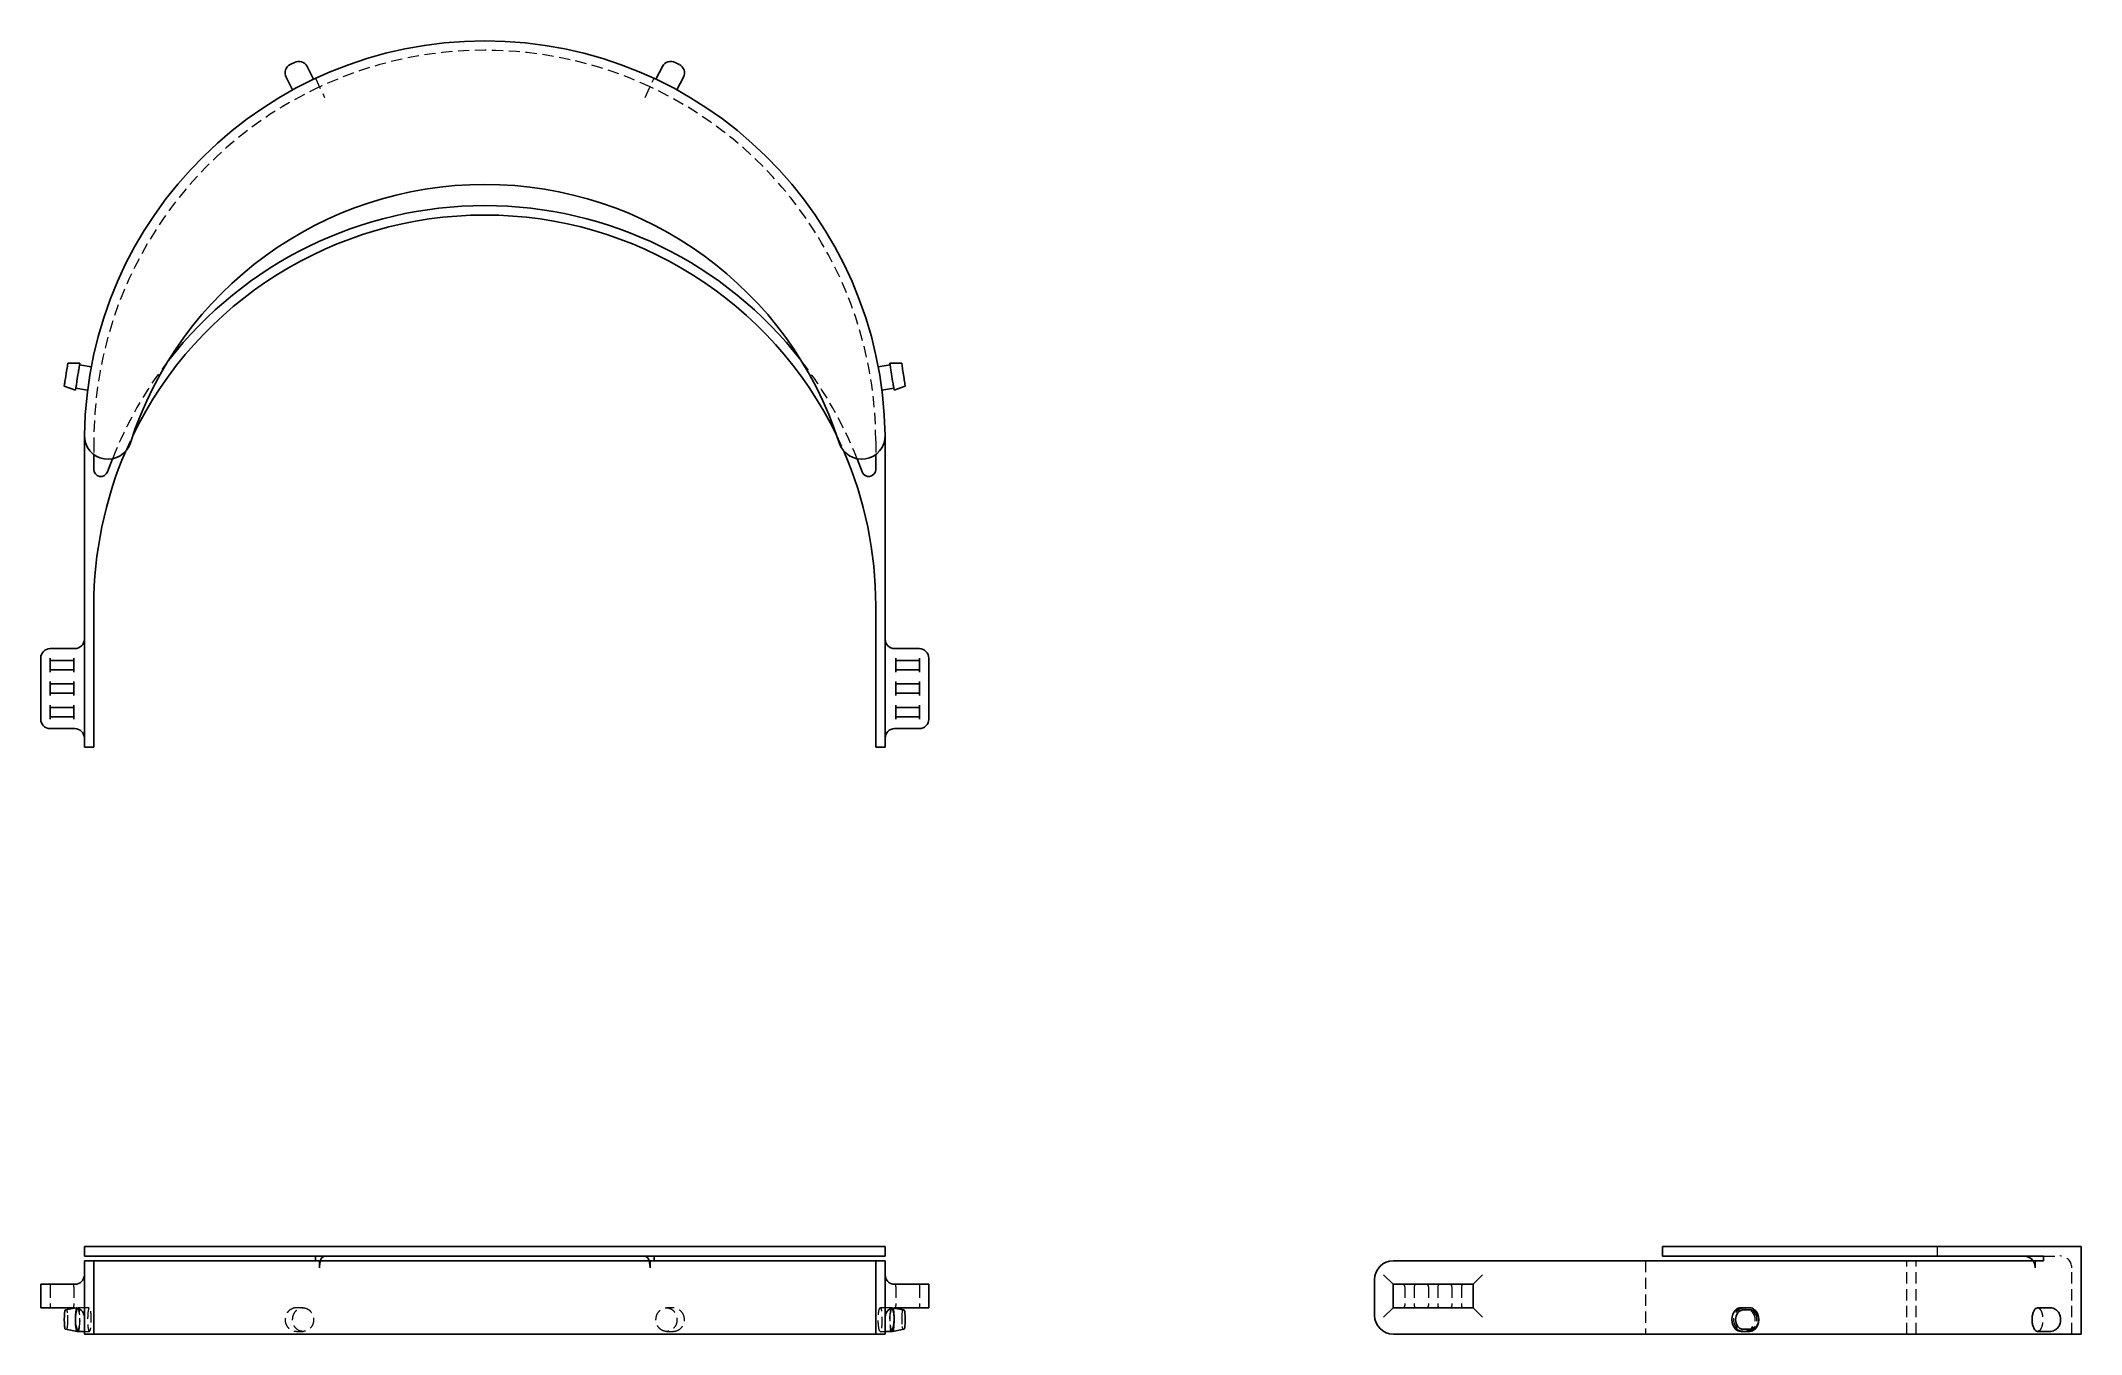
# Model space of a CAD drawing. Header units: millimetres. Extents: x 33 to 263, y 52 to 198.
import ezdxf

# ---------------------------------------------------------------- set-up
doc = ezdxf.new("R2010")
doc.units = ezdxf.units.MM
doc.linetypes.add('HIDDEN', pattern=[1.905, 1.27, -0.635])

msp = doc.modelspace()

# ---------------------------------------------------------------- linework, layer by layer
at = {"color": 7, "linetype": 'Continuous', "lineweight": 25}
for p, q in [((61.56, 195.36), (61.09, 195.12)), ((104.91, 195.12), (104.44, 195.36)), ((60.62, 193.69), (61.36, 192.25)), ((63.72, 193.46), (62.99, 194.89)), ((103.01, 194.89), (102.28, 193.46)), ((104.64, 192.25), (105.38, 193.69)), ((36.05, 161.45), (36.01, 161.2)), ((37.39, 161.48), (36.05, 161.45)), ((37.39, 161.48), (37.32, 161.01)), ((38.69, 161.06), (37.36, 161.27)), ((128.64, 161.27), (127.31, 161.06)), ((129.95, 161.45), (128.61, 161.48)), ((128.68, 161.01), (128.61, 161.48)), ((129.99, 161.2), (129.95, 161.45)), ((35.64, 158.88), (35.68, 159.13)), ((35.64, 158.88), (36.91, 158.44)), ((35.91, 160.58), (35.78, 159.75)), ((36.98, 158.9), (36.91, 158.44)), ((36.94, 158.65), (38.27, 158.44)), ((37.07, 159.44), (37.15, 159.96)), ((37.15, 159.96), (37.23, 160.48)), ((127.73, 158.44), (129.06, 158.65)), ((128.77, 160.48), (128.85, 159.96)), ((128.85, 159.96), (128.93, 159.44)), ((129.09, 158.44), (129.02, 158.9)), ((129.09, 158.44), (130.36, 158.88)), ((130.22, 159.75), (130.09, 160.58)), ((130.32, 159.13), (130.36, 158.88)), ((37.91, 153.34), (37.91, 152.69)), ((37.91, 152.69), (37.91, 120.33)), ((128.09, 152.69), (128.09, 153.34)), ((128.09, 152.69), (128.09, 120.33)), ((38.97, 151.18), (38.97, 149.5)), ((41.06, 150.69), (40.51, 149.24)), ((125.49, 149.24), (124.94, 150.69)), ((127.03, 151.18), (127.03, 149.5)), ((38.97, 134.13), (38.97, 120.33)), ((127.03, 134.13), (127.03, 120.33)), ((36.85, 129.31), (34.06, 129.31)), ((129.15, 129.31), (131.94, 129.31)), ((33, 128.25), (33, 121.35)), ((34.06, 128.25), (34.06, 126.66)), ((36.71, 127.98), (34.06, 127.98)), ((34.06, 126.92), (36.71, 126.92)), ((36.71, 126.66), (36.71, 128.25)), ((129.29, 126.66), (129.29, 128.25)), ((129.29, 127.98), (131.94, 127.98)), ((131.94, 126.92), (129.29, 126.92)), ((131.94, 128.25), (131.94, 126.66)), ((133, 128.25), (133, 121.35)), ((34.06, 125.6), (34.06, 124.01)), ((36.71, 125.33), (34.06, 125.33)), ((34.06, 124.27), (36.71, 124.27)), ((36.71, 124.01), (36.71, 125.6)), ((129.29, 124.01), (129.29, 125.6)), ((129.29, 125.33), (131.94, 125.33)), ((131.94, 124.27), (129.29, 124.27)), ((131.94, 125.6), (131.94, 124.01)), ((34.06, 122.94), (34.06, 121.35)), ((36.71, 122.68), (34.06, 122.68)), ((36.71, 121.35), (36.71, 122.94)), ((129.29, 121.35), (129.29, 122.94)), ((129.29, 122.68), (131.94, 122.68)), ((131.94, 122.94), (131.94, 121.35)), ((34.06, 121.62), (36.71, 121.62)), ((36.85, 120.29), (34.06, 120.29)), ((37.91, 120.33), (37.91, 118.21)), ((38.97, 118.21), (38.97, 120.33)), ((127.03, 120.33), (127.03, 118.21)), ((128.09, 118.21), (128.09, 120.33)), ((129.15, 120.29), (131.94, 120.29)), ((131.94, 121.62), (129.29, 121.62)), ((37.91, 118.21), (38.97, 118.21)), ((127.03, 118.21), (128.09, 118.21)), ((37.91, 61.93), (37.91, 60.87)), ((43.09, 61.93), (37.91, 61.93)), ((37.91, 60.87), (43.09, 60.87)), ((38.97, 60.34), (37.91, 60.34)), ((37.91, 60.34), (37.91, 58.22)), ((38.97, 58.22), (38.97, 60.34)), ((38.97, 60.34), (127.03, 60.34)), ((43.09, 61.93), (122.91, 61.93)), ((122.91, 60.87), (43.09, 60.87)), ((63.94, 60.34), (63.94, 60.87)), ((102.06, 60.34), (102.06, 60.87)), ((128.09, 61.93), (122.91, 61.93)), ((122.91, 60.87), (128.09, 60.87)), ((127.03, 60.34), (127.03, 58.22)), ((128.09, 60.34), (127.03, 60.34)), ((128.09, 60.87), (128.09, 61.93)), ((128.09, 58.22), (128.09, 60.34)), ((217.69, 60.34), (185.33, 60.34)), ((215.65, 61.93), (215.65, 60.87)), ((218.34, 61.93), (215.65, 61.93)), ((215.65, 60.87), (218.34, 60.87)), ((217.69, 60.34), (258.56, 60.34)), ((218.34, 61.93), (262.79, 61.93)), ((218.34, 60.87), (258.56, 60.87)), ((258.56, 60.34), (258.56, 60.87)), ((262.79, 52.07), (262.79, 61.93)), ((33, 55.04), (33, 57.69)), ((33, 57.69), (34.06, 57.69)), ((36.85, 57.69), (34.06, 57.69)), ((37.91, 58.22), (37.91, 54.19)), ((38.97, 58.22), (38.97, 54.19)), ((127.03, 54.19), (127.03, 58.22)), ((128.09, 58.22), (128.09, 54.19)), ((129.15, 57.69), (131.94, 57.69)), ((133, 57.69), (131.94, 57.69)), ((133, 55.04), (133, 57.69)), ((183.21, 58.22), (183.21, 54.19)), ((185.29, 57.69), (184.23, 58.75)), ((185.29, 57.69), (185.29, 55.04)), ((186.35, 57.69), (185.29, 57.69)), ((193.25, 57.69), (186.35, 57.69)), ((194.31, 57.69), (193.25, 57.69)), ((195.37, 58.75), (194.31, 57.69)), ((194.31, 55.04), (194.31, 57.69)), ((34.06, 55.04), (33, 55.04)), ((36.85, 55.04), (34.06, 55.04)), ((36.99, 55.02), (35.77, 54.8)), ((37.91, 54.19), (37.91, 52.07)), ((38.97, 52.07), (38.97, 54.19)), ((127.03, 54.19), (127.03, 52.07)), ((128.09, 52.07), (128.09, 54.19)), ((129.15, 55.04), (131.94, 55.04)), ((130.23, 54.8), (130.01, 54.84)), ((131.94, 55.04), (133, 55.04)), ((184.23, 53.98), (185.29, 55.04)), ((185.29, 55.04), (186.35, 55.04)), ((186.35, 55.04), (193.25, 55.04)), ((193.25, 55.04), (194.31, 55.04)), ((195.37, 53.98), (194.31, 55.04)), ((224.96, 55.04), (224.44, 55.04)), ((224.75, 54.8), (225.58, 54.8)), ((225.48, 55.04), (224.96, 55.04)), ((259.29, 55.04), (257.87, 55.04)), ((35.77, 52.62), (37.08, 52.38)), ((37.15, 52.38), (37.07, 52.38)), ((37.15, 52.38), (37.91, 52.38)), ((37.91, 52.07), (38.97, 52.07)), ((127.03, 52.07), (38.97, 52.07)), ((127.03, 52.07), (128.09, 52.07)), ((128.09, 52.38), (128.85, 52.38)), ((128.85, 52.38), (128.93, 52.38)), ((128.92, 52.38), (129.65, 52.51)), ((129.65, 52.51), (130.23, 52.62)), ((217.69, 52.07), (185.33, 52.07)), ((262.79, 52.07), (217.69, 52.07)), ((224.96, 52.38), (224.44, 52.38)), ((225.58, 52.62), (224.75, 52.62)), ((225.48, 52.38), (224.96, 52.38)), ((257.87, 52.38), (259.29, 52.38))]:
    msp.add_line(p, q, dxfattribs=at)
at = {"color": 7, "linetype": 'HIDDEN', "lineweight": 18}
for p, q in [((63.94, 193.56), (64.95, 191.4)), ((101.05, 191.4), (102.06, 193.56)), ((37.07, 159.41), (37.07, 159.44)), ((37.23, 160.48), (37.24, 160.5)), ((128.93, 159.44), (128.93, 159.41)), ((38.97, 152.69), (38.97, 151.18)), ((127.03, 152.69), (127.03, 151.18)), ((64.39, 59.55), (64.39, 60.34)), ((101.61, 60.34), (101.61, 59.55)), ((213.71, 60.34), (213.71, 52.07)), ((243.16, 52.07), (243.16, 60.34)), ((244.22, 52.07), (244.22, 60.34)), ((246.61, 60.87), (246.61, 61.93)), ((257.6, 60.34), (257.6, 59.55)), ((258.56, 60.87), (260.4, 60.87)), ((34.06, 57.69), (34.06, 57.42)), ((36.71, 57.42), (36.71, 57.69)), ((129.29, 57.42), (129.29, 57.69)), ((131.94, 57.69), (131.94, 57.42)), ((261.73, 52.07), (261.73, 59.55)), ((34.06, 57.42), (34.06, 55.3)), ((34.06, 55.3), (34.06, 55.04)), ((36.71, 57.42), (36.71, 55.3)), ((36.71, 55.04), (36.71, 55.3)), ((129.29, 57.42), (129.29, 55.3)), ((129.29, 55.04), (129.29, 55.3)), ((131.94, 57.42), (131.94, 55.3)), ((131.94, 55.3), (131.94, 55.04)), ((186.62, 57.42), (186.62, 55.3)), ((187.68, 57.42), (187.68, 55.3)), ((189.27, 57.42), (189.27, 55.3)), ((190.33, 57.42), (190.33, 55.3)), ((191.92, 57.42), (191.92, 55.3)), ((192.98, 57.42), (192.98, 55.3)), ((35.91, 54.8), (35.78, 54.8)), ((37.08, 55.04), (36.99, 55.02)), ((37.07, 55.04), (37.15, 55.04)), ((37.15, 55.04), (37.11, 55)), ((38.46, 55.04), (37.15, 55.04)), ((62.53, 55.04), (61.81, 55.04)), ((104.19, 55.04), (103.47, 55.04)), ((128.85, 55.04), (127.54, 55.04)), ((128.89, 55), (128.85, 55.04)), ((128.85, 55.04), (128.93, 55.04)), ((130.22, 54.8), (130.09, 54.8)), ((257.97, 55), (257.87, 55.04)), ((35.78, 52.62), (35.91, 52.62)), ((37.91, 52.38), (38.46, 52.38)), ((61.81, 52.38), (62.53, 52.38)), ((103.47, 52.38), (104.19, 52.38)), ((127.54, 52.38), (128.09, 52.38)), ((130.09, 52.62), (130.22, 52.62))]:
    msp.add_line(p, q, dxfattribs=at)
at = {"color": 7, "linetype": 'HIDDEN', "lineweight": 18, "flags": 128}
for points in [[(42.56, 151.56), (43.2, 152.95), (43.35, 153.28)], [(122.65, 153.28), (122.8, 152.95), (123.44, 151.56)]]:
    msp.add_lwpolyline(points, dxfattribs=at)
at = {"color": 7, "linetype": 'Continuous', "lineweight": 25}
for centre, radius, start, end in [((83, 152.69), 45.09, 0.8149, 179.1851), ((62.04, 194.41), 1.06, 27, 117), ((103.96, 194.41), 1.06, 63, 153), ((61.57, 194.17), 1.06, 117, 207), ((104.43, 194.17), 1.06, 333, 63), ((83, 139.7), 41.91, 17.7709, 162.2291), ((83, 134.13), 44.03, 25.7869, 154.2131), ((83, 134.13), 45.09, 37.8086, 142.1914), ((40.56, 153.3), 2.65, 179.1851, 342.2291), ((125.44, 153.3), 2.65, 197.7709, 0.8149), ((83, 134.13), 44.03, 156.6812, 180), ((39.76, 149.5), 0.796, 180, 340.4238), ((83, 134.13), 44.03, 0, 23.3188), ((126.24, 149.5), 0.796, 199.5762, 0), ((34.06, 128.25), 1.06, 90, 180), ((36.85, 130.37), 1.06, 270, 0), ((129.15, 130.37), 1.06, 180, 270), ((131.94, 128.25), 1.06, 0, 90), ((34.06, 121.35), 1.06, 180, 270), ((36.85, 119.23), 1.06, 0, 90), ((129.15, 119.23), 1.06, 90, 180), ((131.94, 121.35), 1.06, 270, 0), ((65.13, 60.27), 0.63, 106.3315, 173.2571), ((100.87, 60.27), 0.63, 6.7429, 73.6685), ((185.33, 58.22), 2.12, 90, 180), ((256.38, 59.7), 1.17, 33.1098, 89.1201), ((36.85, 58.75), 1.06, 270, 0), ((129.15, 58.75), 1.06, 180, 270), ((43.06, 53.71), 7.42, 174.0197, 185.9803), ((36.85, 53.98), 1.06, 0, 90), ((40.67, 53.76), 3.78, 160.6943, 201.3021), ((45.03, 53.71), 8.13, 172.1792, 187.8208), ((129.15, 53.98), 1.06, 90, 180), ((125.23, 53.76), 3.87, 339.2103, 18.7934), ((120.97, 53.71), 8.13, 352.1792, 7.8208), ((122.94, 53.71), 7.42, 354.0197, 5.9803), ((185.33, 54.19), 2.12, 180, 270), ((224.99, 53.71), 1.55, 134.5528, 225.4472), ((225.19, 53.71), 1.32, 144.0919, 215.9081), ((224.93, 53.71), 1.55, 314.5528, 45.4472), ((225.14, 53.71), 1.32, 324.0919, 35.9081)]:
    msp.add_arc(centre, radius, start, end, dxfattribs=at)
at = {"color": 7, "linetype": 'HIDDEN', "lineweight": 18}
for centre, radius, start, end in [((83, 152.69), 44.03, 65, 115), ((83, 152.69), 44.03, 115, 180), ((83, 152.69), 44.03, 0, 65), ((83, 134.13), 45.09, 142.1914, 158.4468), ((83, 134.13), 45.09, 21.5532, 37.8086), ((67.02, 59.58), 2.63, 163.202, 180.7607), ((98.98, 59.58), 2.63, 359.2393, 16.798), ((256.19, 59.55), 1.41, 359.6916, 33.9278), ((260.4, 59.55), 1.33, 0, 90), ((186.35, 57.42), 0.265, 0, 90), ((187.94, 57.42), 0.265, 90, 180), ((189.01, 57.42), 0.265, 0, 90), ((190.6, 57.42), 0.265, 90, 180), ((191.66, 57.42), 0.265, 0, 90), ((193.25, 57.42), 0.265, 90, 180), ((186.35, 55.3), 0.265, 270, 0), ((187.94, 55.3), 0.265, 180, 270), ((189.01, 55.3), 0.265, 270, 0), ((190.6, 55.3), 0.265, 180, 270), ((191.66, 55.3), 0.265, 270, 0), ((193.25, 55.3), 0.265, 180, 270), ((28.63, 53.71), 7.42, 354.0197, 5.9803), ((34, 53.71), 3.42, 337.1762, 22.8238), ((29.27, 53.71), 8.13, 352.1792, 7.8208), ((132, 53.71), 3.42, 157.1762, 202.8238), ((136.73, 53.71), 8.13, 172.1792, 187.8208), ((137.37, 53.71), 7.42, 174.0197, 185.9803), ((224.76, 53.7), 1.31, 269.5479, 160.5827), ((224.97, 53.71), 1.33, 90.5409, 269.4591), ((224.94, 53.71), 1.33, 270.5409, 89.4591)]:
    msp.add_arc(centre, radius, start, end, dxfattribs=at)
at = {"color": 7, "linetype": 'Continuous', "lineweight": 25}
for points, knots in [([(36.01, 161.2), (36, 161.13), (35.98, 161.03), (35.95, 160.82), (35.93, 160.7), (35.91, 160.58)], [0, 0, 0, 0, 0.5, 0.5, 1, 1, 1, 1]), ([(130.09, 160.58), (130.07, 160.7), (130.05, 160.82), (130.02, 161.04), (130, 161.13), (129.99, 161.2)], [0, 0, 0, 0, 0.5, 0.5, 1, 1, 1, 1]), ([(35.78, 159.75), (35.76, 159.63), (35.74, 159.51), (35.7, 159.29), (35.69, 159.2), (35.68, 159.13)], [0, 0, 0, 0, 0.5, 0.5, 1, 1, 1, 1]), ([(130.32, 159.13), (130.31, 159.2), (130.3, 159.29), (130.26, 159.51), (130.24, 159.63), (130.22, 159.75)], [0, 0, 0, 0, 0.5, 0.5, 1, 1, 1, 1]), ([(35.78, 54.8), (35.76, 54.8), (35.74, 54.77), (35.7, 54.66), (35.69, 54.58), (35.68, 54.48)], [0, 0, 0, 0, 0.5, 0.5, 1, 1, 1, 1]), ([(35.68, 52.94), (35.69, 52.84), (35.7, 52.76), (35.74, 52.65), (35.76, 52.62), (35.78, 52.62)], [0, 0, 0, 0, 0.5, 0.5, 1, 1, 1, 1]), ([(130.01, 54.84), (129.84, 54.87), (129.54, 54.93), (129.25, 54.98), (129.12, 55)], [0, 0, 0, 0, 0.5728832, 1, 1, 1, 1]), ([(130.32, 54.48), (130.31, 54.58), (130.3, 54.66), (130.26, 54.77), (130.24, 54.8), (130.22, 54.8)], [0, 0, 0, 0, 0.5, 0.5, 1, 1, 1, 1]), ([(130.22, 52.62), (130.24, 52.62), (130.26, 52.65), (130.3, 52.76), (130.31, 52.84), (130.32, 52.94)], [0, 0, 0, 0, 0.5, 0.5, 1, 1, 1, 1]), ([(224.13, 54.48), (224.2, 54.58), (224.29, 54.66), (224.51, 54.77), (224.63, 54.8), (224.75, 54.8)], [0, 0, 0, 0, 0.5, 0.5, 1, 1, 1, 1]), ([(224.75, 52.62), (224.63, 52.62), (224.51, 52.65), (224.29, 52.76), (224.2, 52.84), (224.13, 52.94)], [0, 0, 0, 0, 0.5, 0.5, 1, 1, 1, 1]), ([(225.58, 54.8), (225.7, 54.8), (225.82, 54.77), (226.04, 54.66), (226.13, 54.58), (226.2, 54.48)], [0, 0, 0, 0, 0.5, 0.5, 1, 1, 1, 1]), ([(226.2, 52.94), (226.13, 52.84), (226.03, 52.76), (225.82, 52.65), (225.7, 52.62), (225.58, 52.62)], [0, 0, 0, 0, 0.5, 0.5, 1, 1, 1, 1]), ([(257.87, 52.38), (257.8, 52.4), (257.67, 52.43), (257.52, 52.61), (257.4, 52.84), (257.31, 53.13), (257.25, 53.56), (257.26, 54.01), (257.34, 54.43), (257.49, 54.77), (257.67, 54.99), (257.81, 55.02), (257.87, 55.04)], [0, 0, 0, 0, 0.107339, 0.214676, 0.250109, 0.357477, 0.464847, 0.572187, 0.679508, 0.78686, 0.894245, 1, 1, 1, 1]), ([(259.29, 52.39), (259.31, 52.39), (259.44, 52.38), (259.66, 52.44), (259.92, 52.56), (260.12, 52.74), (260.28, 52.95), (260.39, 53.19), (260.47, 53.47), (260.48, 53.81), (260.43, 54.14), (260.31, 54.44), (260.13, 54.67), (259.91, 54.87), (259.64, 54.99), (259.42, 55.05), (259.3, 55.03), (259.29, 55.03)], [0, 0, 0, 0, 0.0157, 0.095302, 0.167062, 0.234038, 0.298939, 0.36507, 0.437193, 0.51964, 0.613586, 0.690948, 0.762805, 0.836247, 0.911878, 0.988901, 1, 1, 1, 1])]:
    msp.add_open_spline(points, degree=3, knots=knots, dxfattribs=at)
for points in [[(37.23, 160.48), (37.27, 160.68), (37.3, 160.87), (37.32, 161.01)], [(128.77, 160.48), (128.73, 160.68), (128.7, 160.87), (128.68, 161.01)], [(37.07, 159.44), (37.04, 159.24), (37.01, 159.04), (36.98, 158.9)], [(128.93, 159.44), (128.96, 159.24), (128.99, 159.04), (129.02, 158.9)], [(37.07, 55.04), (37.04, 55.04), (37.01, 54.96), (36.98, 54.82)], [(128.93, 55.04), (128.96, 55.04), (128.99, 54.96), (129.02, 54.82)], [(224.44, 55.04), (224.24, 55.04), (224.04, 54.96), (223.9, 54.82)], [(225.48, 55.04), (225.68, 55.04), (225.87, 54.96), (226.01, 54.82)], [(37.07, 52.38), (37.04, 52.38), (37.01, 52.46), (36.98, 52.61)], [(128.93, 52.38), (128.96, 52.38), (128.99, 52.46), (129.02, 52.61)], [(224.44, 52.38), (224.24, 52.38), (224.04, 52.46), (223.9, 52.61)], [(225.48, 52.38), (225.68, 52.38), (225.87, 52.46), (226.01, 52.61)]]:
    msp.add_open_spline(points, degree=3, dxfattribs=at)
at = {"color": 7, "linetype": 'HIDDEN', "lineweight": 18}
for points, knots in [([(36.01, 54.48), (36, 54.58), (35.98, 54.66), (35.95, 54.77), (35.93, 54.8), (35.91, 54.8)], [0, 0, 0, 0, 0.5, 0.5, 1, 1, 1, 1]), ([(35.91, 52.62), (35.93, 52.62), (35.95, 52.65), (35.98, 52.76), (36, 52.84), (36.01, 52.94)], [0, 0, 0, 0, 0.5, 0.5, 1, 1, 1, 1]), ([(38.46, 55.04), (38.49, 55.04), (38.52, 55), (38.56, 54.9), (38.57, 54.86), (38.6, 54.77), (38.61, 54.71), (38.64, 54.53), (38.66, 54.38), (38.68, 54.06), (38.69, 53.89), (38.69, 53.54), (38.68, 53.36), (38.66, 53.12), (38.66, 53.05), (38.64, 52.9), (38.63, 52.83), (38.6, 52.65), (38.57, 52.55), (38.52, 52.42), (38.49, 52.38), (38.43, 52.38), (38.41, 52.42), (38.37, 52.52), (38.36, 52.56), (38.34, 52.66), (38.33, 52.71), (38.31, 52.89), (38.3, 53.04), (38.28, 53.36), (38.27, 53.54), (38.27, 53.89), (38.28, 54.06), (38.3, 54.38), (38.31, 54.52), (38.34, 54.77), (38.36, 54.87), (38.41, 55), (38.43, 55.04), (38.46, 55.04)], [0, 0, 0, 0, 0.0625, 0.0625, 0.09375, 0.09375, 0.125, 0.125, 0.1875, 0.1875, 0.25, 0.25, 0.3125, 0.3125, 0.34375, 0.34375, 0.375, 0.375, 0.4375, 0.4375, 0.5, 0.5, 0.5625, 0.5625, 0.59375, 0.59375, 0.625, 0.625, 0.6875, 0.6875, 0.75, 0.75, 0.8125, 0.8125, 0.875, 0.875, 0.9375, 0.9375, 1, 1, 1, 1]), ([(61.81, 55.03), (61.78, 55.03), (61.64, 55.05), (61.39, 54.98), (61.08, 54.83), (60.83, 54.61), (60.64, 54.32), (60.52, 54), (60.49, 53.65), (60.56, 53.29), (60.72, 52.96), (60.95, 52.69), (61.25, 52.5), (61.54, 52.39), (61.73, 52.4), (61.8, 52.4)], [0, 0, 0, 0, 0.018968, 0.102813, 0.184998, 0.266388, 0.347978, 0.430706, 0.515297, 0.602099, 0.690822, 0.780521, 0.860701, 0.948267, 1, 1, 1, 1]), ([(62.53, 52.38), (62.68, 52.38), (62.84, 52.42), (63.13, 52.55), (63.26, 52.65), (63.48, 52.9), (63.57, 53.04), (63.66, 53.28), (63.68, 53.37), (63.71, 53.54), (63.72, 53.63), (63.72, 53.88), (63.69, 54.06), (63.57, 54.38), (63.48, 54.53), (63.31, 54.71), (63.25, 54.77), (63.12, 54.86), (63.05, 54.9), (62.84, 55), (62.68, 55.04), (62.37, 55.04), (62.22, 55), (62.01, 54.9), (61.94, 54.86), (61.81, 54.77), (61.75, 54.71), (61.59, 54.53), (61.5, 54.38), (61.39, 54.06), (61.36, 53.88), (61.36, 53.63), (61.36, 53.54), (61.39, 53.37), (61.41, 53.28), (61.5, 53.04), (61.59, 52.9), (61.81, 52.65), (61.93, 52.55), (62.22, 52.42), (62.37, 52.38), (62.53, 52.38)], [0, 0, 0, 0, 0.0625, 0.0625, 0.125, 0.125, 0.1875, 0.1875, 0.21875, 0.21875, 0.25, 0.25, 0.3125, 0.3125, 0.375, 0.375, 0.40625, 0.40625, 0.4375, 0.4375, 0.5, 0.5, 0.5625, 0.5625, 0.59375, 0.59375, 0.625, 0.625, 0.6875, 0.6875, 0.75, 0.75, 0.78125, 0.78125, 0.8125, 0.8125, 0.875, 0.875, 0.9375, 0.9375, 1, 1, 1, 1]), ([(103.47, 52.38), (103.63, 52.38), (103.78, 52.42), (104.07, 52.55), (104.19, 52.65), (104.41, 52.9), (104.5, 53.04), (104.59, 53.28), (104.61, 53.37), (104.64, 53.54), (104.64, 53.63), (104.64, 53.88), (104.61, 54.06), (104.5, 54.38), (104.41, 54.53), (104.25, 54.71), (104.19, 54.77), (104.06, 54.86), (103.99, 54.9), (103.78, 55), (103.63, 55.04), (103.32, 55.04), (103.16, 55), (102.95, 54.9), (102.88, 54.86), (102.75, 54.77), (102.69, 54.71), (102.52, 54.53), (102.43, 54.38), (102.31, 54.06), (102.28, 53.88), (102.28, 53.63), (102.29, 53.54), (102.32, 53.37), (102.34, 53.28), (102.43, 53.04), (102.52, 52.9), (102.74, 52.65), (102.87, 52.55), (103.16, 52.42), (103.32, 52.38), (103.47, 52.38)], [0, 0, 0, 0, 0.0625, 0.0625, 0.125, 0.125, 0.1875, 0.1875, 0.21875, 0.21875, 0.25, 0.25, 0.3125, 0.3125, 0.375, 0.375, 0.40625, 0.40625, 0.4375, 0.4375, 0.5, 0.5, 0.5625, 0.5625, 0.59375, 0.59375, 0.625, 0.625, 0.6875, 0.6875, 0.75, 0.75, 0.78125, 0.78125, 0.8125, 0.8125, 0.875, 0.875, 0.9375, 0.9375, 1, 1, 1, 1]), ([(105.49, 53.71), (105.48, 53.83), (105.46, 54.07), (105.31, 54.41), (105.09, 54.69), (104.8, 54.9), (104.5, 55.02), (104.29, 55.03), (104.19, 55.03)], [0, 0, 0, 0, 0.17486, 0.351534, 0.530499, 0.690731, 0.866163, 1, 1, 1, 1]), ([(104.19, 52.4), (104.23, 52.39), (104.39, 52.38), (104.66, 52.46), (104.96, 52.62), (105.21, 52.86), (105.38, 53.15), (105.48, 53.44), (105.49, 53.63), (105.49, 53.71)], [0, 0, 0, 0, 0.067466, 0.23368, 0.39681, 0.558664, 0.721222, 0.886305, 1, 1, 1, 1]), ([(127.54, 52.38), (127.57, 52.38), (127.59, 52.42), (127.64, 52.55), (127.66, 52.65), (127.69, 52.9), (127.7, 53.04), (127.72, 53.28), (127.72, 53.37), (127.72, 53.54), (127.73, 53.63), (127.73, 53.88), (127.72, 54.06), (127.7, 54.38), (127.69, 54.53), (127.67, 54.71), (127.66, 54.77), (127.64, 54.86), (127.63, 54.9), (127.59, 55), (127.57, 55.04), (127.51, 55.04), (127.48, 55), (127.44, 54.9), (127.43, 54.86), (127.4, 54.77), (127.39, 54.71), (127.36, 54.53), (127.34, 54.38), (127.32, 54.06), (127.31, 53.88), (127.31, 53.63), (127.31, 53.54), (127.32, 53.37), (127.32, 53.28), (127.34, 53.04), (127.36, 52.9), (127.4, 52.65), (127.43, 52.55), (127.48, 52.42), (127.51, 52.38), (127.54, 52.38)], [0, 0, 0, 0, 0.0625, 0.0625, 0.125, 0.125, 0.1875, 0.1875, 0.21875, 0.21875, 0.25, 0.25, 0.3125, 0.3125, 0.375, 0.375, 0.40625, 0.40625, 0.4375, 0.4375, 0.5, 0.5, 0.5625, 0.5625, 0.59375, 0.59375, 0.625, 0.625, 0.6875, 0.6875, 0.75, 0.75, 0.78125, 0.78125, 0.8125, 0.8125, 0.875, 0.875, 0.9375, 0.9375, 1, 1, 1, 1]), ([(130.09, 54.8), (130.07, 54.8), (130.05, 54.77), (130.02, 54.66), (130, 54.58), (129.99, 54.48)], [0, 0, 0, 0, 0.5, 0.5, 1, 1, 1, 1]), ([(129.99, 52.94), (130, 52.84), (130.02, 52.76), (130.05, 52.65), (130.07, 52.62), (130.09, 52.62)], [0, 0, 0, 0, 0.5, 0.5, 1, 1, 1, 1]), ([(224.75, 52.38), (224.6, 52.4), (224.31, 52.43), (224, 52.61), (223.75, 52.84), (223.58, 53.05), (223.53, 53.25), (223.52, 53.3)], [0, 0, 0, 0, 0.268676, 0.537349, 0.62604, 0.894791, 1, 1, 1, 1]), ([(224.46, 54.99), (224.51, 55), (224.6, 55.04), (224.7, 55.04), (224.75, 55.04)], [0, 0, 0, 0, 0.500311, 1, 1, 1, 1]), ([(257.87, 55.04), (257.87, 55.04), (257.94, 55.06), (258.08, 54.97), (258.25, 54.77), (258.38, 54.42), (258.46, 54), (258.46, 53.55), (258.41, 53.11), (258.29, 52.75), (258.13, 52.49), (257.98, 52.39), (257.89, 52.39), (257.87, 52.38)], [0, 0, 0, 0, 0.001613, 0.108945, 0.216277, 0.323648, 0.431038, 0.538396, 0.645721, 0.753064, 0.860448, 0.967831, 1, 1, 1, 1])]:
    msp.add_open_spline(points, degree=3, knots=knots, dxfattribs=at)
for points in [[(37.23, 52.38), (37.27, 52.38), (37.3, 52.46), (37.32, 52.61)], [(128.77, 52.38), (128.73, 52.38), (128.7, 52.46), (128.68, 52.61)]]:
    msp.add_open_spline(points, degree=3, dxfattribs=at)

doc.saveas('drawing.dxf')
